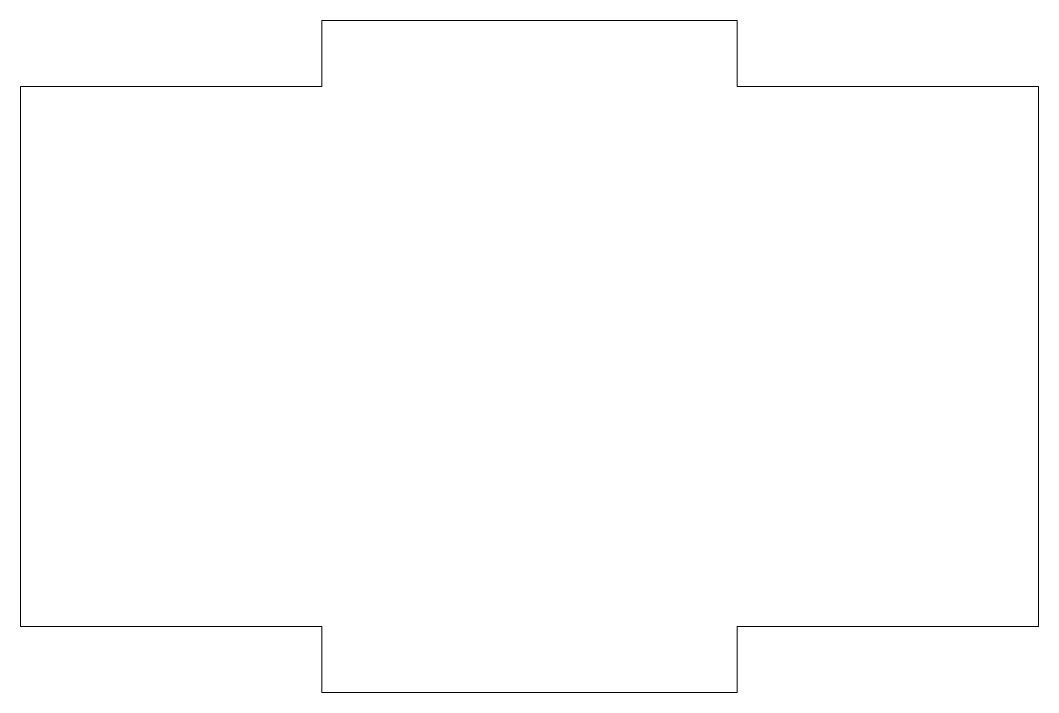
# Model space of a CAD drawing. Header units: millimetres. Extents: x -24.5 to 24.5, y -16.2 to 16.2.
import ezdxf

# ---------------------------------------------------------------- set-up
doc = ezdxf.new("R2010")
doc.units = ezdxf.units.MM

msp = doc.modelspace()

# ---------------------------------------------------------------- linework, layer by layer
at = {"color": 7, "linetype": 'Continuous', "lineweight": 15}
for p, q in [((-10, 16.175), (-10, 13)), ((-10, 16.175), (10, 16.175)), ((10, 16.175), (10, 13)), ((-24.5, -13), (-24.5, 13)), ((-24.5, 13), (-10, 13)), ((10, 13), (24.5, 13)), ((24.5, -13), (24.5, 13)), ((-24.5, -13), (-10, -13)), ((-10, -16.175), (-10, -13)), ((10, -13), (24.5, -13)), ((10, -16.175), (10, -13)), ((-10, -16.175), (10, -16.175))]:
    msp.add_line(p, q, dxfattribs=at)

doc.saveas('drawing.dxf')
